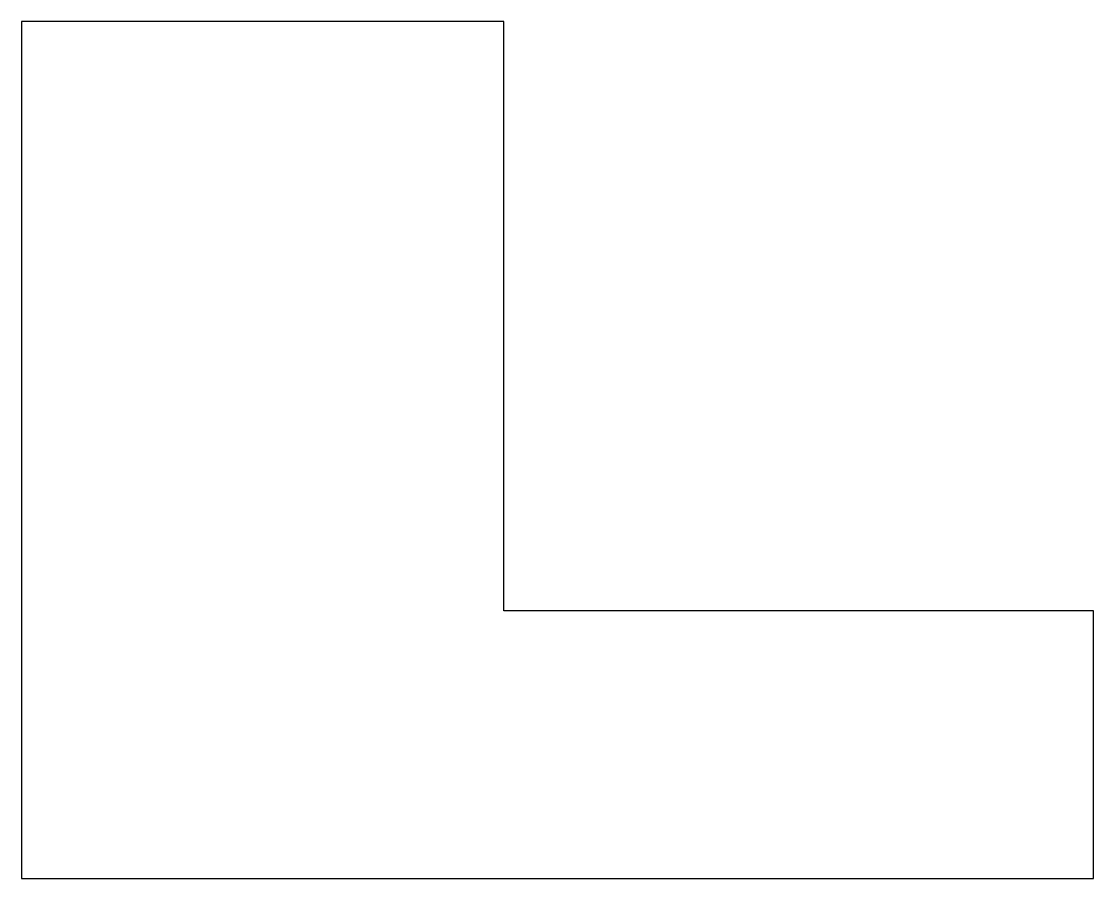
# Model space of a CAD drawing. Header units: millimetres. Extents: x 0 to 100, y 0 to 80.
import ezdxf

# ---------------------------------------------------------------- set-up
doc = ezdxf.new("R2010")
doc.units = ezdxf.units.MM
doc.layers.add('OUTLINE', color=7, linetype='CONTINUOUS')

msp = doc.modelspace()

# ---------------------------------------------------------------- linework, layer by layer
at = {"layer": 'OUTLINE'}
msp.add_lwpolyline([(0, 0), (100, 0), (100, 25), (45, 25), (45, 80), (0, 80)], close=True, dxfattribs=at)

doc.saveas('drawing.dxf')
